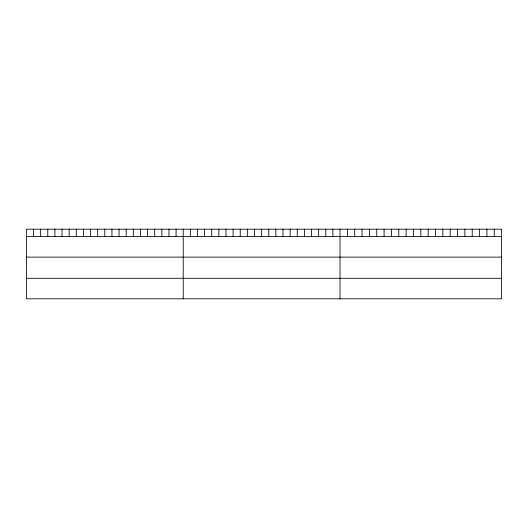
<?xml version="1.0" encoding="UTF-8"?>
<svg xmlns="http://www.w3.org/2000/svg" width="528" height="528" viewBox="0 0 528 528"><rect width="100%" height="100%" fill="white"/><g stroke="black" fill="none" stroke-linecap="round" stroke-linejoin="round"><path stroke-width="0.79" d="M26.4 236.597L501.6 236.597M26.4 257.129L501.6 257.129M26.4 278.276L501.6 278.276M494.254 229.192L494.254 236.597M486.915 229.192L486.915 236.597M479.569 229.192L479.569 236.597M472.223 229.192L472.223 236.597M464.878 229.192L464.878 236.597M457.538 229.192L457.538 236.597M450.193 229.192L450.193 236.597M442.847 229.192L442.847 236.597M435.501 229.192L435.501 236.597M428.162 229.192L428.162 236.597M420.816 229.192L420.816 236.597M413.47 229.192L413.47 236.597M406.131 229.192L406.131 236.597M398.785 229.192L398.785 236.597M391.439 229.192L391.439 236.597M384.094 229.192L384.094 236.597M376.754 229.192L376.754 236.597M369.409 229.192L369.409 236.597M362.063 229.192L362.063 236.597M354.717 229.192L354.717 236.597M347.378 229.192L347.378 236.597M340.032 229.192L340.032 298.808M332.904 229.192L332.904 236.597M325.776 229.192L325.776 236.597M318.648 229.192L318.648 236.597M311.52 229.192L311.52 236.597M304.392 229.192L304.392 236.597M297.264 229.192L297.264 236.597M290.136 229.192L290.136 236.597M283.008 229.192L283.008 236.597M275.88 229.192L275.88 236.597M268.752 229.192L268.752 236.597M261.624 229.192L261.624 236.597M254.496 229.192L254.496 236.597M247.368 229.192L247.368 236.597M240.24 229.192L240.24 236.597M233.112 229.192L233.112 236.597M225.984 229.192L225.984 236.597M218.856 229.192L218.856 236.597M211.728 229.192L211.728 236.597M204.6 229.192L204.6 236.597M197.472 229.192L197.472 236.597M190.344 229.192L190.344 236.597M183.216 229.192L183.216 298.808M176.088 229.192L176.088 236.597M168.96 229.192L168.96 236.597M161.832 229.192L161.832 236.597M154.704 229.192L154.704 236.597M147.576 229.192L147.576 236.597M140.448 229.192L140.448 236.597M133.32 229.192L133.32 236.597M126.192 229.192L126.192 236.597M119.064 229.192L119.064 236.597M111.936 229.192L111.936 236.597M104.808 229.192L104.808 236.597M97.68 229.192L97.68 236.597M90.552 229.192L90.552 236.597M83.424 229.192L83.424 236.597M76.296 229.192L76.296 236.597M69.168 229.192L69.168 236.597M62.04 229.192L62.04 236.597M54.912 229.192L54.912 236.597M47.784 229.192L47.784 236.597M40.656 229.192L40.656 236.597M33.528 229.192L33.528 236.597M501.6 229.192L26.4 229.192L26.4 298.808L501.6 298.808L501.6 229.192"/></g></svg>
